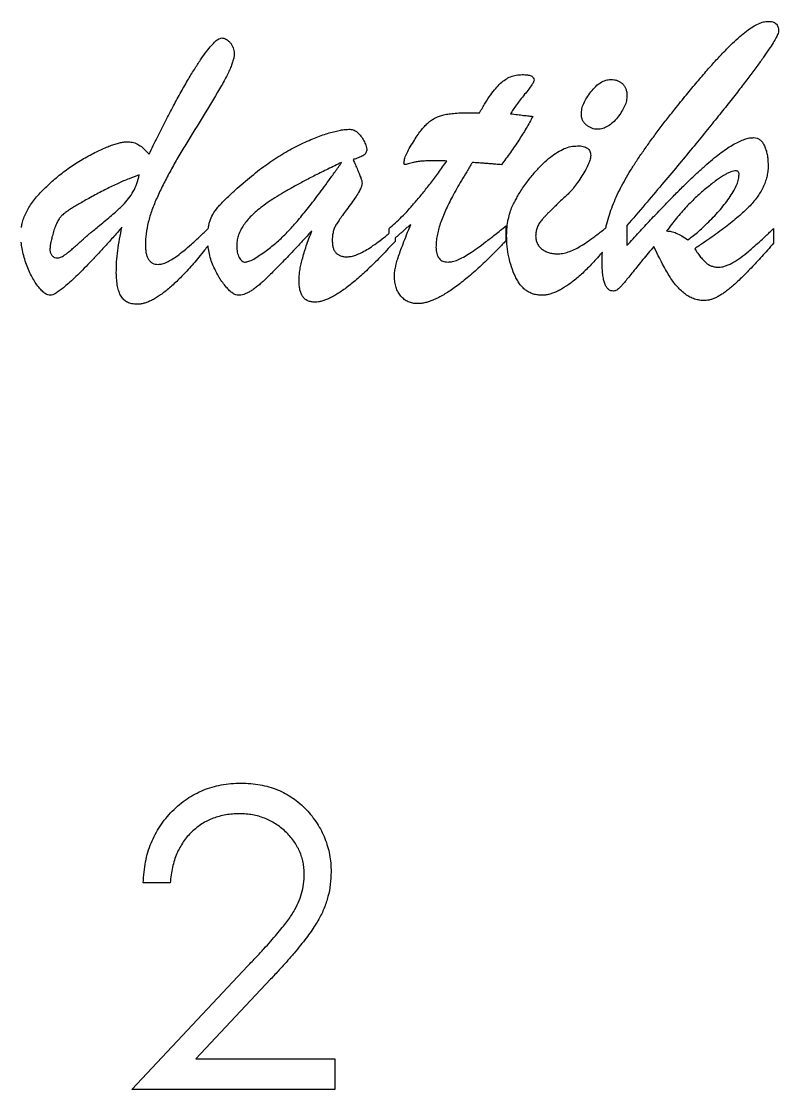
# Model space of a CAD drawing. Header units: millimetres. Extents: x 0 to 216, y -15 to 156.
# Drawn here: x 106.62 to 115.49, y 112.16 to 124.67 of the extents above; entities that cross this region are included whole.
import ezdxf

# ---------------------------------------------------------------- set-up
doc = ezdxf.new("R2010")
doc.units = ezdxf.units.MM

msp = doc.modelspace()

# ---------------------------------------------------------------- linework, layer by layer
at = {"color": 7, "linetype": 'Continuous', "lineweight": 25}
for p, q in [((111.875, 123.601), (111.985, 123.601)), ((110.924, 122.188), (110.924, 122.246)), ((112.292, 122.274), (112.292, 122.101)), ((113.71, 122.279), (113.71, 122.045)), ((115.427, 122.243), (115.427, 122.073)), ((110.995, 122.132), (110.995, 122.094)), ((108.362, 114.582), (108.047, 114.582)), ((107.913, 112.159), (109.27, 113.607)), ((109.538, 113.453), (108.662, 112.518)), ((108.662, 112.518), (110.291, 112.518)), ((110.291, 112.518), (110.291, 112.159)), ((110.291, 112.159), (107.913, 112.159))]:
    msp.add_line(p, q, dxfattribs=at)
for points, knots in [([(114.271, 123.642), (114.316, 123.698), (114.402, 123.806), (114.529, 123.958), (114.645, 124.094), (114.752, 124.215), (114.851, 124.32), (114.943, 124.413), (115.029, 124.49), (115.107, 124.555), (115.179, 124.606), (115.245, 124.642), (115.306, 124.666), (115.345, 124.669), (115.363, 124.67)], [0, 0, 0, 0, 0.142015, 0.271451, 0.388717, 0.494175, 0.588589, 0.673806, 0.749613, 0.815801, 0.873407, 0.923089, 0.96436, 1, 1, 1, 1]), ([(115.363, 124.67), (115.381, 124.67), (115.414, 124.668), (115.458, 124.647), (115.483, 124.607), (115.485, 124.577), (115.486, 124.56)], [0, 0, 0, 0, 0.288603, 0.521307, 0.742768, 1, 1, 1, 1]), ([(115.486, 124.56), (115.484, 124.55), (115.479, 124.523), (115.455, 124.476), (115.42, 124.415), (115.37, 124.337), (115.306, 124.245), (115.227, 124.137), (115.135, 124.013), (115.029, 123.874), (114.909, 123.721), (114.776, 123.555), (114.63, 123.375), (114.472, 123.181), (114.3, 122.975), (114.115, 122.754), (113.917, 122.521), (113.781, 122.361), (113.71, 122.279)], [0, 0, 0, 0, 0.011001, 0.028591, 0.05336, 0.085058, 0.123876, 0.16985, 0.223051, 0.283435, 0.350644, 0.424111, 0.504046, 0.590453, 0.683131, 0.782286, 0.888088, 1, 1, 1, 1]), ([(108.115, 123.115), (108.147, 123.182), (108.21, 123.312), (108.306, 123.499), (108.397, 123.677), (108.487, 123.84), (108.572, 123.989), (108.65, 124.118), (108.721, 124.227), (108.784, 124.315), (108.84, 124.384), (108.887, 124.433), (108.925, 124.466), (108.951, 124.473), (108.961, 124.476)], [0, 0, 0, 0, 0.137241, 0.267762, 0.390534, 0.507069, 0.61363, 0.706894, 0.787189, 0.854389, 0.90906, 0.950869, 0.980711, 1, 1, 1, 1]), ([(108.961, 124.476), (108.97, 124.475), (108.989, 124.473), (109.016, 124.463), (109.041, 124.445), (109.065, 124.421), (109.086, 124.394), (109.1, 124.363), (109.11, 124.33), (109.111, 124.308), (109.112, 124.297)], [0, 0, 0, 0, 0.107625, 0.218183, 0.337293, 0.4713, 0.608698, 0.739827, 0.869172, 1, 1, 1, 1]), ([(109.112, 124.297), (109.111, 124.285), (109.11, 124.258), (109.1, 124.216), (109.085, 124.167), (109.063, 124.113), (109.035, 124.053), (109.001, 123.988), (108.961, 123.916), (108.869, 123.759), (108.726, 123.523), (108.564, 123.264), (108.441, 123.06), (108.357, 122.907), (108.279, 122.757), (108.207, 122.608), (108.147, 122.464), (108.104, 122.322), (108.076, 122.187), (108.073, 122.098), (108.071, 122.055)], [0, 0, 0, 0, 0.0146503, 0.0317726, 0.0521672, 0.0753811, 0.101787, 0.1315792, 0.1642533, 0.2005096, 0.3498009, 0.4959194, 0.567122, 0.6366948, 0.7048496, 0.7712408, 0.8342745, 0.8930655, 0.9481847, 1, 1, 1, 1]), ([(111.985, 123.601), (112.006, 123.639), (112.047, 123.71), (112.111, 123.804), (112.169, 123.883), (112.227, 123.944), (112.285, 123.991), (112.347, 124.024), (112.414, 124.044), (112.459, 124.046), (112.482, 124.047)], [0, 0, 0, 0, 0.185679, 0.348565, 0.487444, 0.604478, 0.707686, 0.805411, 0.902276, 1, 1, 1, 1]), ([(112.482, 124.047), (112.503, 124.046), (112.539, 124.046), (112.584, 124.035), (112.617, 124.014), (112.621, 123.993), (112.623, 123.983)], [0, 0, 0, 0, 0.363888, 0.633669, 0.825588, 1, 1, 1, 1]), ([(113.176, 123.585), (113.177, 123.605), (113.18, 123.648), (113.203, 123.712), (113.239, 123.78), (113.287, 123.846), (113.341, 123.908), (113.399, 123.955), (113.46, 123.984), (113.502, 123.988), (113.522, 123.99)], [0, 0, 0, 0, 0.105457, 0.222894, 0.354594, 0.503997, 0.652367, 0.781838, 0.894019, 1, 1, 1, 1]), ([(113.522, 123.99), (113.535, 123.989), (113.56, 123.988), (113.596, 123.979), (113.628, 123.963), (113.657, 123.942), (113.681, 123.914), (113.698, 123.88), (113.709, 123.841), (113.71, 123.813), (113.71, 123.799)], [0, 0, 0, 0, 0.128311, 0.24755, 0.365329, 0.483721, 0.602881, 0.72403, 0.856681, 1, 1, 1, 1]), ([(112.623, 123.983), (112.621, 123.976), (112.615, 123.955), (112.592, 123.921), (112.557, 123.872), (112.511, 123.815), (112.462, 123.753), (112.417, 123.694), (112.378, 123.64), (112.356, 123.604), (112.346, 123.588)], [0, 0, 0, 0, 0.047682, 0.131441, 0.255208, 0.416348, 0.588512, 0.742091, 0.880645, 1, 1, 1, 1]), ([(113.71, 123.799), (113.709, 123.779), (113.706, 123.737), (113.684, 123.674), (113.647, 123.61), (113.602, 123.544), (113.548, 123.485), (113.489, 123.441), (113.428, 123.411), (113.385, 123.408), (113.364, 123.407)], [0, 0, 0, 0, 0.104356, 0.220566, 0.350666, 0.498547, 0.645242, 0.772319, 0.888631, 1, 1, 1, 1]), ([(113.462, 122.251), (113.466, 122.268), (113.479, 122.32), (113.504, 122.406), (113.541, 122.511), (113.584, 122.614), (113.634, 122.717), (113.691, 122.821), (113.754, 122.928), (113.825, 123.04), (113.903, 123.154), (113.987, 123.272), (114.077, 123.393), (114.172, 123.517), (114.238, 123.6), (114.271, 123.642)], [0.1970855, 0.1970855, 0.1970855, 0.1970855, 0.2218376, 0.2766843, 0.3312622, 0.3867036, 0.442698, 0.5009092, 0.5624238, 0.6278233, 0.6965448, 0.7685282, 0.8429714, 0.9202002, 1, 1, 1, 1]), ([(111.21, 123.261), (111.224, 123.284), (111.252, 123.328), (111.294, 123.388), (111.336, 123.438), (111.377, 123.48), (111.42, 123.513), (111.465, 123.54), (111.515, 123.562), (111.569, 123.577), (111.631, 123.588), (111.702, 123.596), (111.785, 123.6), (111.843, 123.601), (111.875, 123.601)], [0, 0, 0, 0, 0.102452, 0.193614, 0.275179, 0.34634, 0.412621, 0.479052, 0.545374, 0.614492, 0.690663, 0.780515, 0.883208, 1, 1, 1, 1]), ([(112.607, 123.557), (112.582, 123.51), (112.531, 123.415), (112.442, 123.276), (112.346, 123.133), (112.276, 123.039), (112.241, 122.992)], [0, 0, 0, 0, 0.235937, 0.480293, 0.735792, 1, 1, 1, 1]), ([(112.346, 123.588), (112.374, 123.585), (112.425, 123.579), (112.497, 123.57), (112.556, 123.564), (112.592, 123.559), (112.607, 123.557)], [0, 0, 0, 0, 0.313991, 0.59004, 0.822416, 1, 1, 1, 1]), ([(113.364, 123.407), (113.353, 123.407), (113.33, 123.408), (113.297, 123.419), (113.265, 123.434), (113.235, 123.456), (113.208, 123.482), (113.19, 123.514), (113.178, 123.548), (113.176, 123.573), (113.176, 123.585)], [0, 0, 0, 0, 0.117025, 0.236011, 0.356841, 0.489859, 0.622851, 0.746408, 0.869538, 1, 1, 1, 1]), ([(109.146, 122.715), (109.21, 122.77), (109.333, 122.878), (109.523, 123.02), (109.71, 123.14), (109.866, 123.221), (109.986, 123.276), (110.07, 123.31), (110.148, 123.34), (110.221, 123.364), (110.29, 123.382), (110.352, 123.397), (110.41, 123.404), (110.447, 123.406), (110.465, 123.407)], [0, 0, 0, 0, 0.167326, 0.324, 0.470183, 0.607335, 0.671794, 0.731437, 0.786707, 0.837966, 0.884226, 0.926846, 0.965315, 1, 1, 1, 1]), ([(110.465, 123.407), (110.483, 123.404), (110.52, 123.399), (110.567, 123.361), (110.607, 123.315), (110.636, 123.261), (110.657, 123.213), (110.662, 123.183), (110.664, 123.171)], [0, 0, 0, 0, 0.1605, 0.335731, 0.53023, 0.723208, 0.889703, 1, 1, 1, 1]), ([(106.619, 122.258), (106.621, 122.273), (106.629, 122.309), (106.646, 122.367), (106.674, 122.429), (106.707, 122.492), (106.75, 122.554), (106.798, 122.617), (106.875, 122.699), (106.978, 122.799), (107.112, 122.909), (107.254, 123.009), (107.378, 123.081), (107.478, 123.132), (107.547, 123.167), (107.613, 123.195), (107.673, 123.219), (107.728, 123.237), (107.779, 123.25), (107.825, 123.26), (107.854, 123.26), (107.868, 123.261)], [0.044796, 0.044796, 0.044796, 0.044796, 0.071149, 0.1082204, 0.1467754, 0.1870178, 0.2297156, 0.2750392, 0.3230945, 0.4218848, 0.520497, 0.6186293, 0.7178644, 0.7656386, 0.8099272, 0.8504129, 0.8871116, 0.920342, 0.9502335, 0.9766123, 1, 1, 1, 1]), ([(107.868, 123.261), (107.889, 123.259), (107.933, 123.255), (107.996, 123.225), (108.059, 123.178), (108.095, 123.137), (108.115, 123.115)], [0, 0, 0, 0, 0.215417, 0.443105, 0.702033, 1, 1, 1, 1]), ([(111.099, 123.008), (111.101, 123.024), (111.104, 123.06), (111.128, 123.118), (111.163, 123.187), (111.193, 123.235), (111.21, 123.261)], [0, 0, 0, 0, 0.170559, 0.393615, 0.667553, 1, 1, 1, 1]), ([(113.71, 122.045), (113.758, 122.097), (113.849, 122.197), (113.984, 122.343), (114.112, 122.477), (114.232, 122.602), (114.346, 122.715), (114.452, 122.819), (114.552, 122.913), (114.644, 122.996), (114.73, 123.069), (114.811, 123.133), (114.887, 123.187), (114.959, 123.231), (115.025, 123.265), (115.086, 123.29), (115.143, 123.307), (115.179, 123.308), (115.197, 123.309)], [0, 0, 0, 0, 0.106208, 0.206147, 0.299803, 0.387468, 0.46861, 0.543786, 0.612749, 0.675251, 0.732155, 0.784127, 0.831508, 0.873898, 0.911315, 0.944382, 0.973801, 1, 1, 1, 1]), ([(115.197, 123.309), (115.209, 123.308), (115.235, 123.306), (115.269, 123.285), (115.299, 123.255), (115.321, 123.212), (115.339, 123.163), (115.354, 123.109), (115.361, 123.051), (115.362, 123.011), (115.363, 122.99)], [0, 0, 0, 0, 0.095807, 0.190834, 0.29591, 0.419425, 0.555616, 0.695583, 0.843504, 1, 1, 1, 1]), ([(110.664, 123.171), (110.662, 123.157), (110.659, 123.13), (110.633, 123.105), (110.605, 123.091), (110.577, 123.078), (110.542, 123.064), (110.517, 123.056), (110.503, 123.051)], [0, 0, 0, 0, 0.188284, 0.367976, 0.480046, 0.623705, 0.794701, 1, 1, 1, 1]), ([(112.467, 122.685), (112.496, 122.727), (112.552, 122.806), (112.64, 122.914), (112.726, 123.005), (112.809, 123.08), (112.892, 123.137), (112.972, 123.181), (113.052, 123.207), (113.105, 123.21), (113.13, 123.212)], [0, 0, 0, 0, 0.1744, 0.332092, 0.474317, 0.602646, 0.716604, 0.819333, 0.91281, 1, 1, 1, 1]), ([(113.13, 123.212), (113.142, 123.212), (113.165, 123.212), (113.197, 123.207), (113.224, 123.197), (113.247, 123.185), (113.264, 123.169), (113.277, 123.149), (113.285, 123.126), (113.285, 123.109), (113.286, 123.1)], [0, 0, 0, 0, 0.16705, 0.315106, 0.443762, 0.55893, 0.664685, 0.767894, 0.877852, 1, 1, 1, 1]), ([(110.369, 123.018), (110.316, 122.992), (110.212, 122.943), (110.064, 122.87), (109.928, 122.8), (109.804, 122.732), (109.692, 122.668), (109.59, 122.607), (109.502, 122.547), (109.424, 122.492), (109.358, 122.437), (109.3, 122.382), (109.251, 122.326), (109.211, 122.271), (109.179, 122.214), (109.157, 122.157), (109.144, 122.099), (109.142, 122.061), (109.141, 122.042)], [0, 0, 0, 0, 0.10879, 0.20987, 0.303681, 0.390049, 0.469421, 0.541842, 0.606851, 0.664806, 0.717324, 0.765675, 0.810824, 0.852506, 0.891849, 0.929245, 0.965009, 1, 1, 1, 1]), ([(109.341, 121.887), (109.386, 121.916), (109.475, 121.973), (109.601, 122.074), (109.721, 122.185), (109.816, 122.289), (109.891, 122.38), (109.951, 122.453), (110.014, 122.533), (110.08, 122.619), (110.149, 122.71), (110.219, 122.808), (110.294, 122.91), (110.344, 122.981), (110.369, 123.018)], [0, 0, 0, 0, 0.1025271, 0.2068944, 0.3134057, 0.4227338, 0.4805546, 0.5422973, 0.6083552, 0.6787405, 0.7527725, 0.8308606, 0.9135941, 1, 1, 1, 1]), ([(110.503, 123.051), (110.51, 123.036), (110.525, 123.001), (110.549, 122.947), (110.573, 122.893), (110.591, 122.846), (110.605, 122.807), (110.607, 122.783), (110.608, 122.772)], [0, 0, 0, 0, 0.169387, 0.383119, 0.593507, 0.759957, 0.890078, 1, 1, 1, 1]), ([(110.924, 122.246), (110.948, 122.266), (110.999, 122.309), (111.075, 122.381), (111.154, 122.464), (111.235, 122.558), (111.322, 122.661), (111.411, 122.776), (111.505, 122.9), (111.567, 122.988), (111.6, 123.034)], [0, 0, 0, 0, 0.090584, 0.190776, 0.300757, 0.420251, 0.5498, 0.6897, 0.839354, 1, 1, 1, 1]), ([(111.21, 123.018), (111.199, 123.015), (111.178, 123.011), (111.151, 123.001), (111.128, 122.996), (111.112, 122.991), (111.1, 122.996), (111.099, 123.004), (111.099, 123.008)], [0, 0, 0, 0, 0.264998, 0.515451, 0.711959, 0.836091, 0.904714, 1, 1, 1, 1]), ([(111.443, 123.038), (111.419, 123.038), (111.373, 123.037), (111.31, 123.033), (111.256, 123.028), (111.224, 123.021), (111.21, 123.018)], [0, 0, 0, 0, 0.3108732, 0.5833095, 0.8114139, 1, 1, 1, 1]), ([(111.6, 123.034), (111.587, 123.035), (111.562, 123.036), (111.525, 123.036), (111.485, 123.039), (111.458, 123.038), (111.443, 123.038)], [0, 0, 0, 0, 0.242988, 0.475889, 0.713788, 1, 1, 1, 1]), ([(111.9, 123.018), (111.877, 122.982), (111.835, 122.912), (111.774, 122.81), (111.718, 122.714), (111.669, 122.623), (111.624, 122.538), (111.585, 122.456), (111.553, 122.378), (111.524, 122.303), (111.501, 122.231), (111.487, 122.161), (111.476, 122.093), (111.475, 122.049), (111.474, 122.026)], [0, 0, 0, 0, 0.115956, 0.224624, 0.326621, 0.421036, 0.508858, 0.592021, 0.669739, 0.742678, 0.811174, 0.87673, 0.939358, 1, 1, 1, 1]), ([(112.241, 122.992), (112.219, 122.994), (112.179, 122.997), (112.123, 123.001), (112.071, 123.005), (112.02, 123.009), (111.963, 123.014), (111.922, 123.016), (111.9, 123.018)], [0, 0, 0, 0, 0.191619, 0.3519, 0.494463, 0.641454, 0.804118, 1, 1, 1, 1]), ([(113.286, 123.1), (113.284, 123.085), (113.281, 123.051), (113.258, 122.997), (113.227, 122.93), (113.182, 122.859), (113.135, 122.787), (113.088, 122.723), (113.045, 122.67), (113.014, 122.641), (112.999, 122.628)], [0, 0, 0, 0, 0.079411, 0.181963, 0.312993, 0.471165, 0.632544, 0.774147, 0.896404, 1, 1, 1, 1]), ([(115.363, 122.99), (115.363, 122.969), (115.362, 122.926), (115.351, 122.863), (115.335, 122.801), (115.311, 122.741), (115.281, 122.681), (115.244, 122.623), (115.201, 122.566), (115.15, 122.51), (115.094, 122.454), (115.03, 122.396), (114.96, 122.336), (114.882, 122.275), (114.797, 122.21), (114.705, 122.144), (114.607, 122.076), (114.538, 122.031), (114.503, 122.008)], [0, 0, 0, 0, 0.046963, 0.093879, 0.140752, 0.188145, 0.236845, 0.287517, 0.340124, 0.394709, 0.453152, 0.516412, 0.584132, 0.65687, 0.735389, 0.818615, 0.906913, 1, 1, 1, 1]), ([(108, 122.872), (107.96, 122.858), (107.876, 122.828), (107.748, 122.772), (107.609, 122.705), (107.489, 122.642), (107.394, 122.589), (107.329, 122.552), (107.27, 122.519), (107.22, 122.488), (107.177, 122.461), (107.142, 122.437), (107.115, 122.417), (107.1, 122.403), (107.093, 122.397)], [0, 0, 0, 0, 0.123762, 0.259596, 0.409748, 0.573473, 0.654559, 0.727749, 0.793327, 0.850394, 0.899621, 0.941056, 0.974332, 1, 1, 1, 1]), ([(107.392, 122.162), (107.402, 122.171), (107.426, 122.191), (107.468, 122.226), (107.524, 122.272), (107.589, 122.325), (107.656, 122.382), (107.717, 122.434), (107.767, 122.479), (107.821, 122.53), (107.877, 122.594), (107.932, 122.678), (107.977, 122.77), (107.992, 122.838), (108, 122.872)], [0, 0, 0, 0, 0.039488, 0.0976, 0.172709, 0.266442, 0.362922, 0.446896, 0.517795, 0.576259, 0.679897, 0.783732, 0.889712, 1, 1, 1, 1]), ([(114.986, 122.92), (114.977, 122.92), (114.957, 122.918), (114.925, 122.908), (114.89, 122.892), (114.849, 122.87), (114.804, 122.842), (114.755, 122.808), (114.702, 122.767), (114.623, 122.705), (114.522, 122.616), (114.403, 122.496), (114.286, 122.363), (114.212, 122.266), (114.174, 122.216)], [0, 0, 0, 0, 0.025187, 0.054893, 0.091325, 0.133007, 0.181433, 0.236407, 0.29746, 0.365769, 0.512102, 0.666004, 0.828624, 1, 1, 1, 1]), ([(114.424, 122.112), (114.441, 122.125), (114.479, 122.153), (114.537, 122.201), (114.601, 122.259), (114.694, 122.346), (114.805, 122.464), (114.901, 122.59), (114.964, 122.689), (114.997, 122.757), (115.018, 122.819), (115.021, 122.859), (115.023, 122.877)], [0, 0, 0, 0, 0.065613, 0.142178, 0.228291, 0.326199, 0.526931, 0.716885, 0.804104, 0.879689, 0.944513, 1, 1, 1, 1]), ([(115.023, 122.877), (115.023, 122.884), (115.022, 122.895), (115.015, 122.91), (115.002, 122.919), (114.992, 122.92), (114.986, 122.92)], [0, 0, 0, 0, 0.297244, 0.534817, 0.747636, 1, 1, 1, 1]), ([(110.608, 122.772), (110.606, 122.76), (110.601, 122.729), (110.574, 122.678), (110.535, 122.614), (110.483, 122.542), (110.429, 122.468), (110.38, 122.402), (110.341, 122.346), (110.31, 122.299), (110.285, 122.255), (110.271, 122.207), (110.26, 122.156), (110.259, 122.12), (110.259, 122.102)], [0, 0, 0, 0, 0.0494, 0.122324, 0.219396, 0.342725, 0.468584, 0.576069, 0.664845, 0.735534, 0.796953, 0.860365, 0.927782, 1, 1, 1, 1]), ([(108.807, 122.243), (108.809, 122.257), (108.814, 122.286), (108.828, 122.343), (108.86, 122.415), (108.91, 122.483), (108.963, 122.542), (109.015, 122.594), (109.077, 122.652), (109.122, 122.693), (109.146, 122.715)], [0.1606942, 0.1606942, 0.1606942, 0.1606942, 0.2217152, 0.2835158, 0.4086377, 0.5530103, 0.6394335, 0.7431522, 0.8628045, 1, 1, 1, 1]), ([(112.301, 122.162), (112.302, 122.194), (112.304, 122.258), (112.319, 122.349), (112.339, 122.43), (112.361, 122.491), (112.384, 122.538), (112.407, 122.579), (112.434, 122.63), (112.455, 122.666), (112.467, 122.685)], [0, 0, 0, 0, 0.174658, 0.342885, 0.496217, 0.624269, 0.690696, 0.776056, 0.878487, 1, 1, 1, 1]), ([(112.999, 122.628), (112.982, 122.612), (112.947, 122.58), (112.899, 122.534), (112.856, 122.492), (112.817, 122.454), (112.783, 122.42), (112.754, 122.39), (112.73, 122.364), (112.703, 122.335), (112.678, 122.3), (112.656, 122.254), (112.644, 122.205), (112.642, 122.172), (112.641, 122.155)], [0, 0, 0, 0, 0.118807, 0.228771, 0.327285, 0.416114, 0.495264, 0.562988, 0.62197, 0.670412, 0.754269, 0.835494, 0.916336, 1, 1, 1, 1]), ([(107.093, 122.397), (107.084, 122.387), (107.064, 122.365), (107.039, 122.322), (107.016, 122.268), (106.995, 122.208), (106.978, 122.146), (106.964, 122.089), (106.956, 122.041), (106.954, 122.012), (106.953, 121.998)], [0, 0, 0, 0, 0.095434, 0.208984, 0.344516, 0.501836, 0.658198, 0.794743, 0.907671, 1, 1, 1, 1]), ([(107.797, 122.261), (107.761, 122.22), (107.691, 122.139), (107.589, 122.024), (107.491, 121.92), (107.401, 121.824), (107.317, 121.74), (107.242, 121.666), (107.174, 121.605), (107.116, 121.553), (107.064, 121.515), (107.023, 121.486), (106.99, 121.467), (106.969, 121.464), (106.96, 121.462)], [0, 0, 0, 0, 0.141796, 0.2737906, 0.3964498, 0.5098401, 0.6121376, 0.7024589, 0.7808815, 0.8478894, 0.9027613, 0.9459586, 0.9780164, 1, 1, 1, 1]), ([(107.731, 121.726), (107.732, 121.769), (107.733, 121.855), (107.747, 121.987), (107.767, 122.123), (107.787, 122.214), (107.797, 122.261)], [0, 0, 0, 0, 0.235053, 0.479615, 0.734294, 1, 1, 1, 1]), ([(108.22, 121.824), (108.236, 121.826), (108.271, 121.829), (108.325, 121.85), (108.384, 121.882), (108.451, 121.928), (108.527, 121.989), (108.617, 122.066), (108.711, 122.153), (108.776, 122.214), (108.807, 122.243)], [0, 0, 0, 0, 0.0629257, 0.136577, 0.2243565, 0.3271393, 0.4520235, 0.6059267, 0.7882888, 0.9547804, 0.9547804, 0.9547804, 0.9547804]), ([(110.988, 121.681), (110.988, 121.697), (110.989, 121.732), (110.999, 121.785), (111.012, 121.843), (111.031, 121.907), (111.057, 121.981), (111.091, 122.07), (111.131, 122.176), (111.163, 122.252), (111.18, 122.292)], [0, 0, 0, 0, 0.075564, 0.160299, 0.250997, 0.351764, 0.471488, 0.618912, 0.794783, 1, 1, 1, 1]), ([(111.18, 122.292), (111.167, 122.282), (111.143, 122.263), (111.11, 122.232), (111.079, 122.204), (111.048, 122.178), (111.021, 122.154), (111.003, 122.139), (110.995, 122.132)], [0, 0, 0, 0, 0.140555, 0.2759945, 0.4002288, 0.5166187, 0.629835, 0.7246533, 0.7246533, 0.7246533, 0.7246533]), ([(111.615, 121.851), (111.633, 121.853), (111.672, 121.856), (111.732, 121.877), (111.799, 121.911), (111.875, 121.956), (111.961, 122.017), (112.06, 122.09), (112.172, 122.176), (112.251, 122.24), (112.292, 122.274)], [0, 0, 0, 0, 0.065442, 0.143371, 0.235485, 0.343873, 0.473006, 0.624991, 0.800686, 1, 1, 1, 1]), ([(112.894, 121.948), (112.915, 121.949), (112.959, 121.951), (113.025, 121.97), (113.095, 121.997), (113.168, 122.037), (113.248, 122.09), (113.338, 122.155), (113.411, 122.21), (113.453, 122.244), (113.462, 122.251)], [0, 0, 0, 0, 0.0828463, 0.1721019, 0.2694373, 0.3766809, 0.4997284, 0.6451808, 0.8118884, 0.8582028, 0.8582028, 0.8582028, 0.8582028]), ([(114.782, 121.792), (114.796, 121.792), (114.823, 121.793), (114.865, 121.806), (114.908, 121.821), (114.968, 121.855), (115.046, 121.905), (115.124, 121.968), (115.194, 122.031), (115.261, 122.089), (115.34, 122.162), (115.396, 122.215), (115.427, 122.243)], [0, 0, 0, 0, 0.050425, 0.103349, 0.160979, 0.223371, 0.360466, 0.509668, 0.598381, 0.709943, 0.843577, 1, 1, 1, 1]), ([(107.041, 121.9), (107.053, 121.901), (107.082, 121.906), (107.117, 121.927), (107.149, 121.951), (107.182, 121.976), (107.22, 122.011), (107.264, 122.048), (107.306, 122.086), (107.342, 122.119), (107.371, 122.143), (107.386, 122.157), (107.392, 122.162)], [0, 0, 0, 0, 0.085531, 0.194185, 0.266362, 0.360116, 0.475316, 0.613522, 0.749163, 0.859381, 0.943045, 1, 1, 1, 1]), ([(110.021, 122.218), (109.991, 122.185), (109.932, 122.121), (109.847, 122.03), (109.769, 121.946), (109.695, 121.87), (109.628, 121.801), (109.567, 121.739), (109.512, 121.685), (109.464, 121.637), (109.418, 121.596), (109.376, 121.56), (109.335, 121.53), (109.296, 121.506), (109.259, 121.486), (109.224, 121.472), (109.191, 121.464), (109.17, 121.463), (109.159, 121.462)], [0, 0, 0, 0, 0.115484, 0.222632, 0.321921, 0.412407, 0.49504, 0.570277, 0.636283, 0.694447, 0.746217, 0.79394, 0.83742, 0.876721, 0.912049, 0.944292, 0.97311, 1, 1, 1, 1]), ([(109.87, 121.638), (109.871, 121.656), (109.872, 121.693), (109.879, 121.752), (109.891, 121.816), (109.908, 121.885), (109.93, 121.961), (109.955, 122.042), (109.986, 122.128), (110.009, 122.187), (110.021, 122.218)], [0, 0, 0, 0, 0.087151, 0.184975, 0.294117, 0.412255, 0.542079, 0.683751, 0.836201, 1, 1, 1, 1]), ([(110.434, 121.913), (110.45, 121.914), (110.485, 121.916), (110.539, 121.934), (110.601, 121.96), (110.667, 121.998), (110.74, 122.045), (110.82, 122.103), (110.882, 122.152), (110.917, 122.181), (110.924, 122.188)], [0, 0, 0, 0, 0.0725188, 0.1583226, 0.2577696, 0.3730011, 0.5037437, 0.6520341, 0.8165946, 0.8597682, 0.8597682, 0.8597682, 0.8597682]), ([(112.716, 121.462), (112.699, 121.463), (112.666, 121.465), (112.617, 121.474), (112.573, 121.492), (112.532, 121.516), (112.494, 121.548), (112.46, 121.586), (112.429, 121.631), (112.393, 121.7), (112.356, 121.794), (112.324, 121.912), (112.304, 122.035), (112.302, 122.119), (112.301, 122.162)], [0, 0, 0, 0, 0.056658, 0.110905, 0.163521, 0.2153, 0.269827, 0.326554, 0.385969, 0.450853, 0.585213, 0.720637, 0.858166, 1, 1, 1, 1]), ([(112.641, 122.155), (112.642, 122.141), (112.643, 122.113), (112.657, 122.073), (112.679, 122.037), (112.71, 122.006), (112.748, 121.98), (112.792, 121.962), (112.841, 121.95), (112.876, 121.949), (112.894, 121.948)], [0, 0, 0, 0, 0.117362, 0.227411, 0.342494, 0.461856, 0.587854, 0.716731, 0.851682, 1, 1, 1, 1]), ([(114.174, 122.216), (114.192, 122.215), (114.231, 122.211), (114.291, 122.191), (114.356, 122.157), (114.4, 122.128), (114.424, 122.112)], [0, 0, 0, 0, 0.19593, 0.425965, 0.690413, 1, 1, 1, 1]), ([(106.96, 121.462), (106.949, 121.464), (106.924, 121.467), (106.887, 121.489), (106.849, 121.524), (106.81, 121.571), (106.771, 121.627), (106.735, 121.692), (106.7, 121.764), (106.671, 121.843), (106.645, 121.925), (106.627, 122.006), (106.62, 122.059), (106.618, 122.083)], [0, 0, 0, 0, 0.0406146, 0.0899816, 0.1502132, 0.223976, 0.3065086, 0.3947866, 0.4898492, 0.5906165, 0.6947368, 0.7974374, 0.8856953, 0.8856953, 0.8856953, 0.8856953]), ([(106.953, 121.998), (106.954, 121.985), (106.956, 121.959), (106.976, 121.926), (107.005, 121.903), (107.029, 121.901), (107.041, 121.9)], [0, 0, 0, 0, 0.2723399, 0.5253491, 0.7624487, 1, 1, 1, 1]), ([(108.805, 122.043), (108.791, 122.025), (108.756, 121.98), (108.699, 121.911), (108.635, 121.834), (108.573, 121.764), (108.512, 121.699), (108.453, 121.64), (108.397, 121.586), (108.343, 121.538), (108.289, 121.496), (108.239, 121.459), (108.19, 121.428), (108.143, 121.402), (108.098, 121.382), (108.055, 121.368), (108.013, 121.359), (107.986, 121.358), (107.973, 121.357)], [0.0391999, 0.0391999, 0.0391999, 0.0391999, 0.096488, 0.1876075, 0.2748299, 0.3562589, 0.4333842, 0.5058036, 0.5735638, 0.6367774, 0.6955979, 0.7504431, 0.8003102, 0.8470314, 0.8896323, 0.9291276, 0.9655402, 1, 1, 1, 1]), ([(108.071, 122.055), (108.072, 122.037), (108.073, 122.003), (108.079, 121.955), (108.091, 121.916), (108.107, 121.882), (108.129, 121.857), (108.155, 121.837), (108.186, 121.827), (108.209, 121.825), (108.22, 121.824)], [0, 0, 0, 0, 0.174256, 0.327882, 0.461292, 0.576437, 0.682561, 0.782619, 0.886538, 1, 1, 1, 1]), ([(109.159, 121.462), (109.149, 121.464), (109.126, 121.467), (109.092, 121.487), (109.054, 121.518), (109.015, 121.56), (108.975, 121.612), (108.935, 121.671), (108.899, 121.738), (108.865, 121.809), (108.835, 121.886), (108.817, 121.965), (108.808, 122.017), (108.805, 122.043)], [0, 0, 0, 0, 0.0378992, 0.0864488, 0.1460657, 0.2201225, 0.3035312, 0.3927715, 0.4873604, 0.5882899, 0.6919085, 0.7948824, 0.891471, 0.891471, 0.891471, 0.891471]), ([(109.141, 122.042), (109.142, 122.016), (109.144, 121.969), (109.161, 121.915), (109.182, 121.881), (109.2, 121.864), (109.221, 121.852), (109.236, 121.852), (109.243, 121.851)], [0, 0, 0, 0, 0.3202577, 0.5925977, 0.7102707, 0.8096129, 0.9066234, 1, 1, 1, 1]), ([(110.995, 122.094), (110.968, 122.065), (110.916, 122.01), (110.841, 121.928), (110.766, 121.854), (110.695, 121.784), (110.627, 121.72), (110.561, 121.661), (110.499, 121.608), (110.439, 121.561), (110.382, 121.519), (110.328, 121.483), (110.277, 121.452), (110.228, 121.428), (110.182, 121.407), (110.139, 121.394), (110.099, 121.384), (110.073, 121.383), (110.061, 121.382)], [0, 0, 0, 0, 0.097998, 0.191476, 0.279077, 0.362638, 0.44085, 0.514186, 0.583165, 0.646466, 0.706067, 0.760161, 0.809735, 0.855481, 0.897025, 0.935, 0.968767, 1, 1, 1, 1]), ([(110.259, 122.102), (110.26, 122.087), (110.261, 122.059), (110.268, 122.02), (110.282, 121.986), (110.302, 121.959), (110.327, 121.938), (110.358, 121.923), (110.394, 121.914), (110.42, 121.913), (110.434, 121.913)], [0, 0, 0, 0, 0.1497503, 0.2836167, 0.403688, 0.5159934, 0.6238385, 0.7355812, 0.8605266, 1, 1, 1, 1]), ([(112.292, 122.101), (112.264, 122.071), (112.209, 122.013), (112.126, 121.93), (112.047, 121.852), (111.97, 121.78), (111.896, 121.714), (111.824, 121.654), (111.755, 121.599), (111.69, 121.549), (111.626, 121.506), (111.566, 121.469), (111.508, 121.437), (111.453, 121.411), (111.401, 121.391), (111.351, 121.376), (111.304, 121.367), (111.273, 121.366), (111.259, 121.365)], [0, 0, 0, 0, 0.095106, 0.186038, 0.271575, 0.353423, 0.429934, 0.502035, 0.570173, 0.633942, 0.693066, 0.748153, 0.798859, 0.845614, 0.889122, 0.928887, 0.965862, 1, 1, 1, 1]), ([(111.474, 122.026), (111.475, 122.013), (111.475, 121.987), (111.482, 121.951), (111.492, 121.92), (111.509, 121.895), (111.529, 121.874), (111.554, 121.86), (111.583, 121.853), (111.604, 121.852), (111.615, 121.851)], [0, 0, 0, 0, 0.159733, 0.3010679, 0.4262335, 0.5392783, 0.6478759, 0.7563127, 0.8695117, 1, 1, 1, 1]), ([(114.024, 122.033), (113.981, 121.982), (113.899, 121.884), (113.803, 121.765), (113.734, 121.679), (113.693, 121.627), (113.658, 121.588), (113.627, 121.552), (113.596, 121.521), (113.566, 121.514), (113.553, 121.511)], [0, 0, 0, 0, 0.280494, 0.5385236, 0.651231, 0.744876, 0.8185081, 0.872397, 0.9461536, 1, 1, 1, 1]), ([(114.622, 121.401), (114.601, 121.401), (114.561, 121.403), (114.502, 121.417), (114.447, 121.441), (114.394, 121.473), (114.346, 121.514), (114.299, 121.56), (114.255, 121.615), (114.212, 121.677), (114.171, 121.749), (114.124, 121.832), (114.075, 121.928), (114.042, 121.996), (114.024, 122.033)], [0, 0, 0, 0, 0.066293, 0.131637, 0.196092, 0.262842, 0.331508, 0.402795, 0.478553, 0.558777, 0.64806, 0.751277, 0.868435, 1, 1, 1, 1]), ([(114.503, 122.008), (114.515, 121.99), (114.537, 121.957), (114.571, 121.911), (114.604, 121.874), (114.634, 121.843), (114.666, 121.82), (114.701, 121.804), (114.74, 121.793), (114.768, 121.792), (114.782, 121.792)], [0, 0, 0, 0, 0.172244, 0.325935, 0.459528, 0.572551, 0.675462, 0.779084, 0.884951, 1, 1, 1, 1]), ([(115.427, 122.073), (115.404, 122.046), (115.359, 121.993), (115.291, 121.918), (115.226, 121.848), (115.165, 121.783), (115.107, 121.722), (115.051, 121.667), (114.998, 121.617), (114.948, 121.572), (114.9, 121.532), (114.855, 121.496), (114.811, 121.468), (114.77, 121.443), (114.73, 121.425), (114.692, 121.411), (114.656, 121.403), (114.633, 121.401), (114.622, 121.401)], [0, 0, 0, 0, 0.099747, 0.194354, 0.283369, 0.367327, 0.446236, 0.519103, 0.587475, 0.650864, 0.708371, 0.7621, 0.811378, 0.855986, 0.896687, 0.934453, 0.968602, 1, 1, 1, 1]), ([(109.243, 121.851), (109.249, 121.852), (109.262, 121.853), (109.284, 121.861), (109.311, 121.872), (109.331, 121.882), (109.341, 121.887)], [0, 0, 0, 0, 0.1603138, 0.3795504, 0.6544863, 1, 1, 1, 1]), ([(113.422, 121.969), (113.385, 121.924), (113.31, 121.84), (113.198, 121.725), (113.103, 121.645), (113.032, 121.59), (112.98, 121.557), (112.932, 121.527), (112.885, 121.504), (112.84, 121.485), (112.797, 121.473), (112.756, 121.463), (112.729, 121.462), (112.716, 121.462)], [0.183231, 0.183231, 0.183231, 0.183231, 0.3442657, 0.4924724, 0.6248736, 0.6850365, 0.7408515, 0.79268, 0.8409481, 0.8853004, 0.926052, 0.9644259, 1, 1, 1, 1]), ([(113.553, 121.511), (113.542, 121.512), (113.52, 121.513), (113.49, 121.532), (113.466, 121.561), (113.448, 121.601), (113.435, 121.651), (113.426, 121.71), (113.42, 121.78), (113.419, 121.83), (113.419, 121.856)], [0, 0, 0, 0, 0.081676, 0.162378, 0.251444, 0.357114, 0.48356, 0.631809, 0.80307, 1, 1, 1, 1]), ([(107.973, 121.357), (107.953, 121.358), (107.914, 121.36), (107.862, 121.378), (107.818, 121.408), (107.784, 121.451), (107.761, 121.505), (107.744, 121.569), (107.733, 121.644), (107.732, 121.698), (107.731, 121.726)], [0, 0, 0, 0, 0.1202, 0.227433, 0.32863, 0.431945, 0.547081, 0.678919, 0.828776, 1, 1, 1, 1]), ([(110.061, 121.382), (110.045, 121.383), (110.015, 121.384), (109.973, 121.396), (109.938, 121.417), (109.911, 121.447), (109.893, 121.485), (109.879, 121.529), (109.872, 121.581), (109.871, 121.619), (109.87, 121.638)], [0, 0, 0, 0, 0.131085, 0.245917, 0.352994, 0.45722, 0.569476, 0.695439, 0.838001, 1, 1, 1, 1]), ([(111.259, 121.365), (111.239, 121.366), (111.202, 121.367), (111.149, 121.385), (111.101, 121.413), (111.061, 121.452), (111.028, 121.5), (111.005, 121.555), (110.99, 121.616), (110.989, 121.659), (110.988, 121.681)], [0, 0, 0, 0, 0.124305, 0.240708, 0.35607, 0.475865, 0.600095, 0.725631, 0.857967, 1, 1, 1, 1]), ([(108.047, 114.582), (108.049, 114.624), (108.054, 114.706), (108.072, 114.825), (108.099, 114.939), (108.137, 115.047), (108.185, 115.149), (108.241, 115.246), (108.309, 115.337), (108.385, 115.422), (108.468, 115.499), (108.557, 115.565), (108.651, 115.622), (108.749, 115.669), (108.852, 115.704), (108.96, 115.73), (109.073, 115.746), (109.15, 115.748), (109.189, 115.749)], [0, 0, 0, 0, 0.068791, 0.135103, 0.198979, 0.261904, 0.323495, 0.385195, 0.446969, 0.509765, 0.572251, 0.633405, 0.693251, 0.752583, 0.812579, 0.873275, 0.93555, 1, 1, 1, 1]), ([(109.189, 115.749), (109.227, 115.748), (109.303, 115.746), (109.413, 115.731), (109.518, 115.707), (109.617, 115.674), (109.71, 115.629), (109.797, 115.575), (109.88, 115.513), (109.955, 115.44), (110.023, 115.362), (110.082, 115.278), (110.133, 115.192), (110.175, 115.102), (110.206, 115.008), (110.23, 114.912), (110.243, 114.811), (110.245, 114.743), (110.246, 114.708)], [0, 0, 0, 0, 0.0694755, 0.1365168, 0.2007888, 0.2638297, 0.325735, 0.3872907, 0.4495092, 0.5129678, 0.5762752, 0.6375801, 0.6979026, 0.7571721, 0.8165985, 0.8766532, 0.9372896, 1, 1, 1, 1]), ([(109.173, 115.39), (109.145, 115.389), (109.092, 115.388), (109.013, 115.378), (108.937, 115.361), (108.866, 115.338), (108.797, 115.308), (108.732, 115.272), (108.671, 115.228), (108.614, 115.178), (108.561, 115.123), (108.514, 115.061), (108.474, 114.994), (108.438, 114.923), (108.41, 114.845), (108.388, 114.762), (108.37, 114.674), (108.365, 114.613), (108.362, 114.582)], [0, 0, 0, 0, 0.064439, 0.126547, 0.186887, 0.245878, 0.304041, 0.362191, 0.420976, 0.48066, 0.5406, 0.600689, 0.661936, 0.724443, 0.789038, 0.856314, 0.926352, 1, 1, 1, 1]), ([(109.932, 114.68), (109.931, 114.704), (109.93, 114.751), (109.919, 114.82), (109.902, 114.887), (109.878, 114.951), (109.847, 115.012), (109.808, 115.071), (109.764, 115.128), (109.713, 115.181), (109.656, 115.23), (109.597, 115.273), (109.534, 115.309), (109.467, 115.338), (109.398, 115.362), (109.326, 115.378), (109.25, 115.388), (109.199, 115.389), (109.173, 115.39)], [0, 0, 0, 0, 0.061965, 0.122122, 0.180988, 0.239933, 0.299906, 0.359989, 0.421776, 0.486576, 0.551535, 0.615018, 0.677259, 0.73973, 0.80305, 0.866495, 0.931973, 1, 1, 1, 1]), ([(109.27, 113.607), (109.303, 113.642), (109.367, 113.708), (109.457, 113.805), (109.537, 113.895), (109.609, 113.977), (109.671, 114.054), (109.726, 114.122), (109.77, 114.185), (109.818, 114.258), (109.864, 114.346), (109.903, 114.455), (109.928, 114.567), (109.931, 114.642), (109.932, 114.68)], [0, 0, 0, 0, 0.110803, 0.212829, 0.306101, 0.390647, 0.466924, 0.534481, 0.593587, 0.644557, 0.7362, 0.825024, 0.911986, 1, 1, 1, 1]), ([(110.246, 114.708), (110.244, 114.659), (110.241, 114.563), (110.212, 114.421), (110.168, 114.283), (110.114, 114.173), (110.059, 114.083), (110.01, 114.01), (109.953, 113.931), (109.886, 113.846), (109.811, 113.756), (109.728, 113.659), (109.636, 113.558), (109.572, 113.488), (109.538, 113.453)], [0, 0, 0, 0, 0.098702, 0.195672, 0.292422, 0.391343, 0.444462, 0.504229, 0.570352, 0.642546, 0.722288, 0.807921, 0.90047, 1, 1, 1, 1])]:
    msp.add_open_spline(points, degree=3, knots=knots, dxfattribs=at)
msp.add_open_spline([(113.419, 121.856), (113.42, 121.894), (113.42, 121.932), (113.422, 121.969)], degree=3, dxfattribs=at)

doc.saveas('drawing.dxf')
